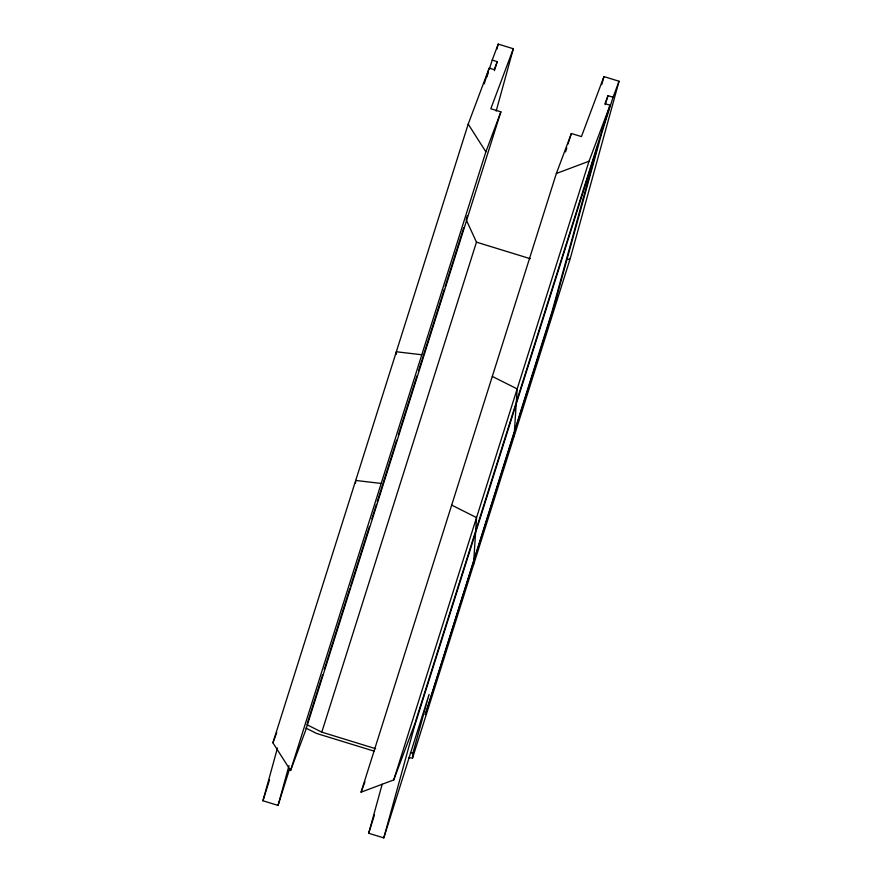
<?xml version="1.0" encoding="UTF-8"?>
<svg xmlns="http://www.w3.org/2000/svg" width="882" height="882" viewBox="0 0 882 882"><rect width="100%" height="100%" fill="white"/><g stroke="black" fill="none" stroke-linecap="round" stroke-linejoin="round"><path stroke-width="1.32" d="M355.545 483.115L355.711 480.458L381.189 483.446M396.161 354.432L396.338 351.764L421.817 354.762M408.52 757.638L412.544 758.101L412.853 753.36L429.093 694.366L383.78 837.9L368.676 833.258L382.182 784.208M473.48 565.075L473.722 561.283M473.843 559.375L475.563 532.783M475.685 530.887L476.545 517.591L451.683 505.11M514.096 436.392L514.338 432.599M514.46 430.692L516.179 404.099M516.312 402.203L517.172 388.907L492.299 376.427M289.583 768.872L278.05 805.409L262.946 800.757L277.466 748.013M278.05 805.409L288.998 765.631M496.764 49.381L498.22 44.1L513.324 48.742L496.169 111.077M467.328 215.836L466.236 219.816L476.467 242.153L321.798 732.148L375.644 748.708M383.78 837.9L414.639 725.82L597.423 146.732L551.956 311.908L425.289 714.707L553.4 308.854L602.108 131.881L613.045 97.241L619.054 81.243L603.949 76.591L581.436 136.589L571.36 133.502L556.355 173.489L361.069 792.179L393.747 779.909L414.76 723.913L610.046 105.234L605.008 103.69L608.018 95.686L613.045 97.241M601.756 84.551L603.949 76.591M412.544 758.101L570.334 258.217L619.054 81.243M513.324 48.742L490.811 108.74L500.877 111.838L305.591 730.517L290.575 770.515L272.913 742.776L468.199 124.097L489.212 68.101L494.251 69.645L497.25 61.652L492.211 60.097L489.378 69.083M484.229 83.867L489.212 68.101M486.952 76.778L488.165 72.93M262.946 800.757L269.539 779.886M494.416 70.626L497.25 61.652M290.575 770.515L485.872 151.825L500.877 111.838M307.289 723.35L322.603 674.829M324.256 669.581L349.922 588.283M350.749 585.67L369.382 526.653M371.862 518.792L376.416 504.361M377.242 501.748L396.691 440.118M398.355 434.87L416.977 375.864M418.63 370.616L444.296 289.318M445.123 286.694L463.745 227.688M565.56 151.891L566.806 147.944M568.052 144.009L571.36 133.502M368.676 833.258L374.442 814.99M605.173 104.671L608.018 95.686M393.747 779.909L589.033 161.23L610.046 105.234M492.211 60.097L498.22 44.1M272.913 742.776L276.728 732.589M361.069 792.179L364.939 781.849M568.262 259.573L570.334 258.217M556.355 173.489L589.033 161.23M476.467 242.153L530.314 258.713M410.339 752.589L412.853 753.36M374.012 751.111L316.583 733.449L305.922 728.102M306.881 724.662L321.798 732.148M468.199 124.097L485.872 151.825"/></g></svg>
